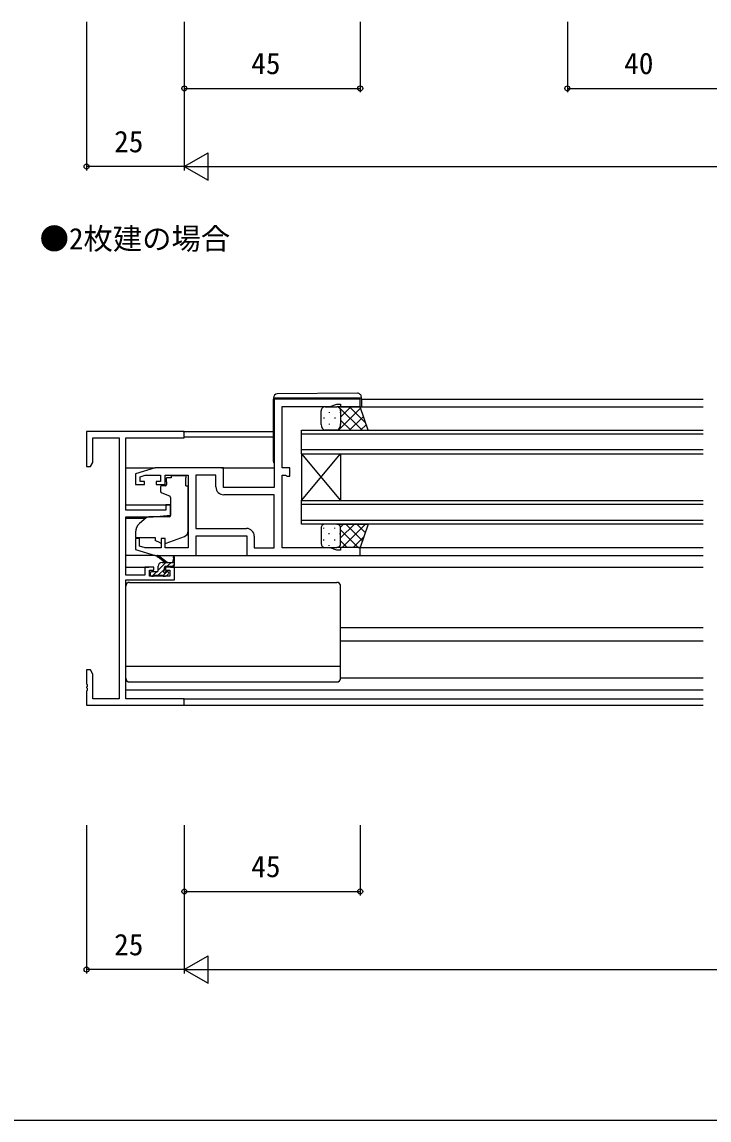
# Model space of a CAD drawing. Units: millimetres, scale not verified. Extents: x -437 to 438, y -281 to 279.
# Drawn here: x -140.3 to 35.5, y -281.3 to -0.3 of the extents above; entities that cross this region are included whole.
import ezdxf
from ezdxf.enums import TextEntityAlignment as Align

# ---------------------------------------------------------------- set-up
doc = ezdxf.new("R2010")
doc.units = ezdxf.units.MM
doc.header["$LTSCALE"] = 2
for name, color, linetype in [('0-1_USER1', 3, 'Continuous'), ('0-2_YKK_11', 7, 'Continuous'), ('0-3_YKK_12', 2, 'Continuous'), ('0-4_YKK_13', 4, 'Continuous'), ('0-6_YKK_D', 6, 'Continuous'), ('0-7_YKK_ZWAK', 7, 'Continuous')]:
    doc.layers.add(name, color=color, linetype=linetype)
doc.styles.add('ＭＳ ゴシック', font='')
doc.styles.get('ＭＳ ゴシック').set_extended_font_data('MS Gothic')

msp = doc.modelspace()

# ---------------------------------------------------------------- linework, layer by layer
at = {"layer": '0-2_YKK_11'}
for points in [[(-82.8, -136.8), (-53.8, -136.8), (-53.8, -134.8), (-58.8, -134.8), (-58.8, -135.5), (-59.8, -135.5), (-61.448, -134.9), (-73.8, -134.9), (-73.8, -116.3), (-72.946, -116.3), (-72.773, -116.4), (-72.6, -116.5), (-71.8, -116.5), (-71.8, -114.4), (-73.8, -114.4), (-73.8, -98.7), (-61.448, -98.7), (-59.8, -98.1), (-58.8, -98.1), (-58.8, -98.8), (-53.8, -98.8), (-53.8, -96.8), (-75.8, -96.8), (-75.8, -119.4), (-88.8, -119.4), (-88.8, -114.4), (-106.3, -114.4), (-111.3, -115.9), (-111.3, -118.7), (-109, -118.7), (-109, -117.9), (-110.1, -117.9), (-110.1, -116.688), (-108.805, -116.3), (-104.9, -116.3), (-104.9, -117.9), (-106, -117.9), (-106, -118.7), (-103.7, -118.7), (-103.7, -116.3)], [(-113.8, -106.73), (-98.8, -106.73), (-98.8, -105.1), (-123.8, -105.1), (-123.8, -114.1), (-122.8, -114.1), (-122.17, -113.009), (-122.17, -106.73), (-115.43, -106.73)], [(-115.43, -106.73), (-115.43, -173.47), (-122.17, -173.47), (-122.17, -167.191), (-122.8, -166.1), (-123.8, -166.1), (-123.8, -169.642), (-123.68, -169.825), (-123.68, -170.375), (-123.8, -170.558), (-123.8, -170.642), (-123.68, -170.825), (-123.68, -171.375), (-123.8, -171.558), (-123.8, -175.1), (-98.8, -175.1), (-98.8, -173.47), (-113.8, -173.47), (-113.8, -143.1), (-101.3, -143.1), (-101.3, -139.8), (-103.6, -139.8), (-103.6, -140.6), (-102.5, -140.6), (-102.5, -142.1), (-107.7, -142.1), (-107.7, -140.6), (-106.6, -140.6), (-106.6, -139.8), (-108.9, -139.8), (-108.9, -141.9), (-113.8, -141.9), (-113.8, -126.9), (-106.8, -126.9), (-102.3, -126.506), (-102.3, -123.9), (-103.5, -123.9), (-103.5, -125.2), (-113.8, -125.2), (-113.8, -106.73)], [(-103.7, -116.3), (-97.8, -116.3), (-97.8, -134.9), (-103.7, -134.9), (-103.7, -132.5), (-104.7, -132.5), (-104.7, -134.9), (-108.805, -134.9), (-110.3, -134.452), (-110.3, -132.5), (-111.3, -132.5), (-111.3, -135.3), (-106.3, -136.8), (-95.8, -136.8), (-95.8, -131.8), (-82.8, -131.8), (-82.8, -136.8)], [(-95.87, -116.3), (-95.87, -129.9), (-82.9, -129.9)], [(-90.7, -119.3), (-90.7, -116.3), (-95.87, -116.3)], [(-80.9, -131.9), (-80.9, -134.9), (-75.8, -134.9), (-75.8, -121.3), (-88.7, -121.3)]]:
    msp.add_lwpolyline(points, dxfattribs=at)
for centre, start, end in [((-88.7, -119.3), 180.00001, 269.99999), ((-82.9, -131.9), 0.00001, 89.99999)]:
    msp.add_arc(centre, 2, start, end, dxfattribs=at)
at = {"layer": '0-3_YKK_12'}
for p, q in [((-53.5, -96.8), (33.95, -96.8)), ((-54.3, -98.8), (33.95, -98.8)), ((-99.1, -105.1), (-76, -105.1)), ((-98.8, -106.5), (-76, -106.5)), ((-68.8, -104.8), (33.95, -104.8)), ((-68.8, -110.8), (-68.8, -104.8)), ((33.95, -105.8), (-68.8, -105.8)), ((33.95, -109.8), (-68.8, -109.8)), ((-68.8, -110.8), (33.95, -110.8)), ((-68.8, -110.8), (-68.8, -122.8)), ((-68.8, -110.8), (-58.799, -122.8)), ((-68.8, -122.8), (-58.799, -110.8)), ((-58.799, -110.8), (-58.799, -122.8)), ((-113.8, -114.4), (-106.227, -114.4)), ((-89.3, -114.4), (-75.8, -114.4)), ((-68.8, -122.8), (33.95, -122.8)), ((-68.8, -128.8), (-68.8, -122.8)), ((-113.8, -123.9), (-102.3, -123.9)), ((33.95, -123.8), (-68.8, -123.8)), ((-113.8, -127.3), (-108.677, -127.3)), ((-68.8, -127.8), (33.95, -127.8)), ((33.95, -128.8), (-68.8, -128.8)), ((-54.3, -134.8), (33.95, -134.8)), ((-54.3, -136.8), (33.95, -136.8)), ((-113.8, -139.8), (-107.9, -139.8)), ((-102.3, -139.8), (33.95, -139.8)), ((-58.8, -155.3), (33.95, -155.3)), ((-58.8, -158.7), (33.95, -158.7)), ((-113.8, -171.2), (33.95, -171.2)), ((-99.1, -173.47), (33.95, -173.47)), ((-99.1, -175.1), (33.95, -175.1))]:
    msp.add_line(p, q, dxfattribs=at)
at = {"layer": '0-4_YKK_13'}
for p, q in [((-54.509, -95.312), (-75.009, -95.491)), ((-76, -96.5), (-76, -96.8)), ((-76, -112.8), (-76, -96.8)), ((-75.504, -96.5), (-54.004, -96.5)), ((-54.004, -96.5), (-53.5, -96.5)), ((-53.5, -96.5), (-53.5, -96.312)), ((-53.5, -96.8), (-53.5, -96.5)), ((-53.5, -96.8), (-53.5, -98.8)), ((-63.8, -103.3), (-63.8, -99.8)), ((-62.8, -98.8), (-59.8, -98.8)), ((-61.72, -100.12), (-61.72, -100.32)), ((-59.38, -104.8), (-53.695, -99.115)), ((-59.332, -98.8), (-53.332, -104.8)), ((-59.221, -98.985), (-59.037, -98.8)), ((-58.89, -100.12), (-58.89, -100.32)), ((-58.8, -101.392), (-56.208, -98.8)), ((-58.8, -99.8), (-58.8, -103.3)), ((-58.8, -99.8), (-58.8, -103.3)), ((-56.503, -98.8), (-52.448, -102.855)), ((-63.135, -101.535), (-63.135, -101.735)), ((-61.72, -103.15), (-61.72, -103.35)), ((-60.305, -101.535), (-60.305, -101.735)), ((-58.89, -103.15), (-58.89, -103.35)), ((-58.8, -102.16), (-56.16, -104.8)), ((-56.551, -104.8), (-52.988, -101.236)), ((-53.723, -104.8), (-52.281, -103.358)), ((-63.135, -104.565), (-63.135, -104.627)), ((-59.8, -104.8), (-62.8, -104.8)), ((-60.305, -104.565), (-60.305, -104.765)), ((-59.296, -104.492), (-58.989, -104.8)), ((-102.2, -117), (-103.37, -117)), ((-103.37, -118), (-103.37, -117)), ((-103.37, -118), (-103.37, -118.7)), ((-102.2, -116.33), (-98.4, -116.33)), ((-102.2, -116.33), (-102.2, -117)), ((-98.4, -116.33), (-98.4, -117)), ((-98.4, -118), (-98.4, -117)), ((-98.4, -119), (-98.4, -118)), ((-104.9, -119.3), (-104.9, -120.35)), ((-103.67, -119), (-104.6, -119)), ((-104.571, -120.82), (-102.571, -121.548)), ((-98.4, -119), (-97.8, -119)), ((-97.8, -130.555), (-97.8, -119)), ((-102.3, -121.996), (-102.3, -126.603)), ((-108.537, -127.183), (-110.228, -128.602)), ((-102.517, -126.902), (-107.903, -126.949)), ((-59.8, -128.8), (-62.8, -128.8)), ((-58.833, -129.545), (-58.089, -128.8)), ((-58.8, -132.34), (-55.26, -128.8)), ((-58.432, -134.8), (-52.432, -128.8)), ((-57.451, -128.8), (-53.213, -133.039)), ((-54.623, -128.8), (-52.506, -130.917)), ((-111.3, -130.9), (-111.3, -132.2)), ((-103.428, -133.641), (-98.791, -131.966)), ((-63.8, -129.8), (-63.8, -133.8)), ((-63.135, -129.935), (-63.135, -129.735)), ((-61.72, -131.35), (-61.72, -131.15)), ((-60.305, -129.935), (-60.305, -129.735)), ((-58.89, -131.35), (-58.89, -131.15)), ((-58.8, -133.8), (-58.8, -129.8)), ((-58.8, -133.8), (-58.8, -129.8)), ((-58.8, -130.28), (-54.28, -134.8)), ((-106.3, -132.5), (-106.3, -132.997)), ((-104.994, -133.606), (-106.3, -132.997)), ((-63.135, -132.965), (-63.135, -132.765)), ((-62.8, -134.8), (-59.8, -134.8)), ((-61.72, -134.38), (-61.72, -134.18)), ((-60.305, -132.965), (-60.305, -132.765)), ((-58.89, -134.215), (-58.89, -134.18)), ((-58.8, -133.108), (-57.108, -134.8)), ((-55.603, -134.8), (-52.898, -132.095)), ((-106.227, -136.8), (-113.8, -136.8)), ((-103.8, -138.6), (-105.619, -137.199)), ((-103.2, -138.6), (-105.418, -136.917)), ((-101.6, -137.474), (-101.799, -138.6)), ((-101.3, -139.3), (-101.3, -137.301)), ((-96.3, -136.8), (-82.3, -136.8)), ((-105.5, -140.567), (-103.533, -138.6)), ((-105.5, -140.7), (-105.5, -139.6)), ((-105.486, -141.9), (-103.9, -140.314)), ((-105.344, -139.064), (-105.036, -138.756)), ((-104.5, -138.6), (-101.3, -138.6)), ((-103.9, -140.539), (-103.9, -139.9)), ((-103.6, -139.6), (-101.6, -139.6)), ((-103.186, -139.6), (-102.186, -138.6)), ((-101.839, -139.6), (-101.3, -139.061)), ((-107.5, -141.3), (-107.5, -141.8)), ((-107.484, -141.204), (-107.296, -141.016)), ((-105.8, -141), (-107.2, -141)), ((-107.2, -142.1), (-106.7, -142.1)), ((-107.033, -142.1), (-105.933, -141)), ((-106.5, -141.9), (-104.4, -141.9)), ((-104.308, -142.069), (-103.239, -141)), ((-104.2, -142.1), (-103.6, -142.1)), ((-103.1, -141), (-103.439, -141)), ((-103.388, -142.012), (-102.888, -141.512)), ((-113.8, -168.2), (-113.8, -144.7)), ((-112.8, -143.7), (-59.8, -143.7)), ((-58.8, -168.2), (-58.8, -144.7)), ((-113.8, -165.16), (-58.8, -165.16)), ((33.95, -168.2), (-58.8, -168.2)), ((-112.8, -169.2), (-59.8, -169.2))]:
    msp.add_line(p, q, dxfattribs=at)
for points in [[(-76, -96.491), (-76, -96.5), (-75.504, -96.5)], [(-59.8, -104.8), (-51.8, -104.8), (-53.8, -98.8), (-59.8, -98.8)], [(-59.8, -128.8), (-51.8, -128.8), (-53.8, -134.8), (-59.8, -134.8)], [(-111.3, -132.2), (-106.3, -132.2), (-106.3, -132.5)]]:
    msp.add_lwpolyline(points, dxfattribs=at)
for centre, radius, start, end in [((-75, -96.491), 1, 90.5, 180), ((-54.5, -96.312), 1, 0, 90.5), ((-62.8, -99.8), 1, 89.9999, 179.9999), ((-59.8, -99.8), 1, 359.9999, 89.9999), ((-59.8, -99.8), 1, 359.9999, 89.9999), ((-62.268, -103.362), 1.534, 177.68835, 249.69206), ((-60.332, -103.362), 1.534, 290.30778, 2.31152), ((-60.332, -103.362), 1.534, 290.30778, 2.31152), ((-75.5, -112.8), 0.5, 180, 233.13017), ((-104.6, -119.3), 0.3, 90, 180), ((-104.4, -120.35), 0.5, 180, 250), ((-103.67, -118.7), 0.3, 270, 0), ((-102.8, -121.996), 0.5, 0, 70), ((-108.3, -130.9), 3, 130, 180), ((-107.894, -127.949), 1, 90.5, 130), ((-102.6, -126.603), 0.3, 270.5, 0), ((-62.8, -129.8), 1, 90.0001, 180.0001), ((-59.8, -129.8), 1, 0.0001, 90.0001), ((-59.8, -129.8), 1, 0.0001, 90.0001), ((-99.3, -130.555), 1.5, 289.85326, 0), ((-104.571, -132.7), 1, 245, 262.59308), ((-103.768, -132.7), 1, 273.88684, 289.85326), ((-62.8, -133.8), 1, 180.0001, 270.0001), ((-59.8, -133.8), 1, 270.0001, 0.0001), ((-59.8, -133.8), 1, 270.0001, 0.0001), ((-105.6, -137), 0.2, 24.41711, 264.41711), ((-101.5, -137.301), 0.2, 360, 240), ((-104.5, -139.6), 1, 90, 180), ((-103.6, -139.9), 0.3, 90, 180), ((-101.6, -139.3), 0.3, 270, 360), ((-107.2, -141.3), 0.3, 90, 180), ((-107.2, -141.8), 0.3, 180, 270), ((-106.7, -141.9), 0.2, 270, 360), ((-105.8, -140.7), 0.3, 270, 360), ((-104.2, -141.9), 0.2, 180, 270), ((-103.9, -141), 0.25, 123.05573, 326.94427), ((-104.2, -140.539), 0.3, 303.05573, 360), ((-103.439, -141.3), 0.3, 90, 146.94427), ((-103.6, -141.8), 0.3, 270, 315), ((-103.1, -141.3), 0.3, 315, 90), ((-112.8, -144.7), 1, 90, 180), ((-59.8, -144.7), 1, 0, 90), ((-112.8, -168.2), 1, 180, 270), ((-59.8, -168.2), 1, 270, 0)]:
    msp.add_arc(centre, radius, start, end, dxfattribs=at)
at = {"layer": '0-6_YKK_D'}
for p, q in [((-123.8, -0.3), (-123.8, -38.3)), ((-98.8, -0.3), (-98.8, -38.3)), ((-98.8, -0.3), (-98.8, -38.3)), ((-98.8, -0.3), (-98.8, -18.3)), ((-53.8, -0.3), (-53.8, -18.3)), ((-0.8, -0.3), (-0.8, -18.3)), ((-98.8, -17.3), (-53.8, -17.3)), ((-0.8, -17.3), (39.2, -17.3)), ((-98.8, -37.3), (-92.738, -33.8)), ((-92.738, -40.8), (-92.738, -33.8)), ((-98.8, -37.3), (-123.8, -37.3)), ((-98.8, -37.3), (-92.738, -40.8)), ((-98.8, -37.3), (-86.676, -37.3)), ((-91.8, -37.3), (381.2, -37.3)), ((-123.8, -205.8), (-123.8, -243.8)), ((-98.8, -205.8), (-98.8, -243.8)), ((-98.8, -205.8), (-98.8, -243.8)), ((-98.8, -205.8), (-98.8, -223.8)), ((-53.8, -205.8), (-53.8, -223.8)), ((-98.8, -222.8), (-53.8, -222.8)), ((-98.8, -242.8), (-92.738, -239.3)), ((-92.738, -246.3), (-92.738, -239.3)), ((-98.8, -242.8), (-123.8, -242.8)), ((-98.8, -242.8), (-92.738, -246.3)), ((-98.8, -242.8), (-86.676, -242.8)), ((-91.8, -242.8), (381.2, -242.8))]:
    msp.add_line(p, q, dxfattribs=at)
for centre in [(-98.8, -17.3), (-53.8, -17.3), (-0.8, -17.3), (-123.8, -37.3), (-98.8, -222.8), (-53.8, -222.8), (-123.8, -242.8)]:
    msp.add_circle(centre, 0.637, dxfattribs=at)
at = {"layer": '0-7_YKK_ZWAK'}
msp.add_lwpolyline([(-436.8, -281.3), (438.2, -281.3), (438.2, 243.7)], dxfattribs=at)

# ---------------------------------------------------------------- texts
at = {"layer": '0-1_USER1', "style": 'ＭＳ ゴシック'}
msp.add_text('●2枚建の場合', height=5.499, dxfattribs=at).set_placement((-135.823, -60.164), align=Align.BOTTOM_LEFT)
at = {"layer": '0-6_YKK_D', "style": 'ＭＳ ゴシック'}
for s, p in [('45', (-81.669, -15.3)), ('40', (13.745, -15.3)), ('25', (-116.755, -35.3)), ('45', (-81.669, -220.8)), ('25', (-116.755, -240.8))]:
    msp.add_text(s, height=5.499, dxfattribs=at).set_placement(p, align=Align.BOTTOM_LEFT)

doc.saveas('drawing.dxf')
